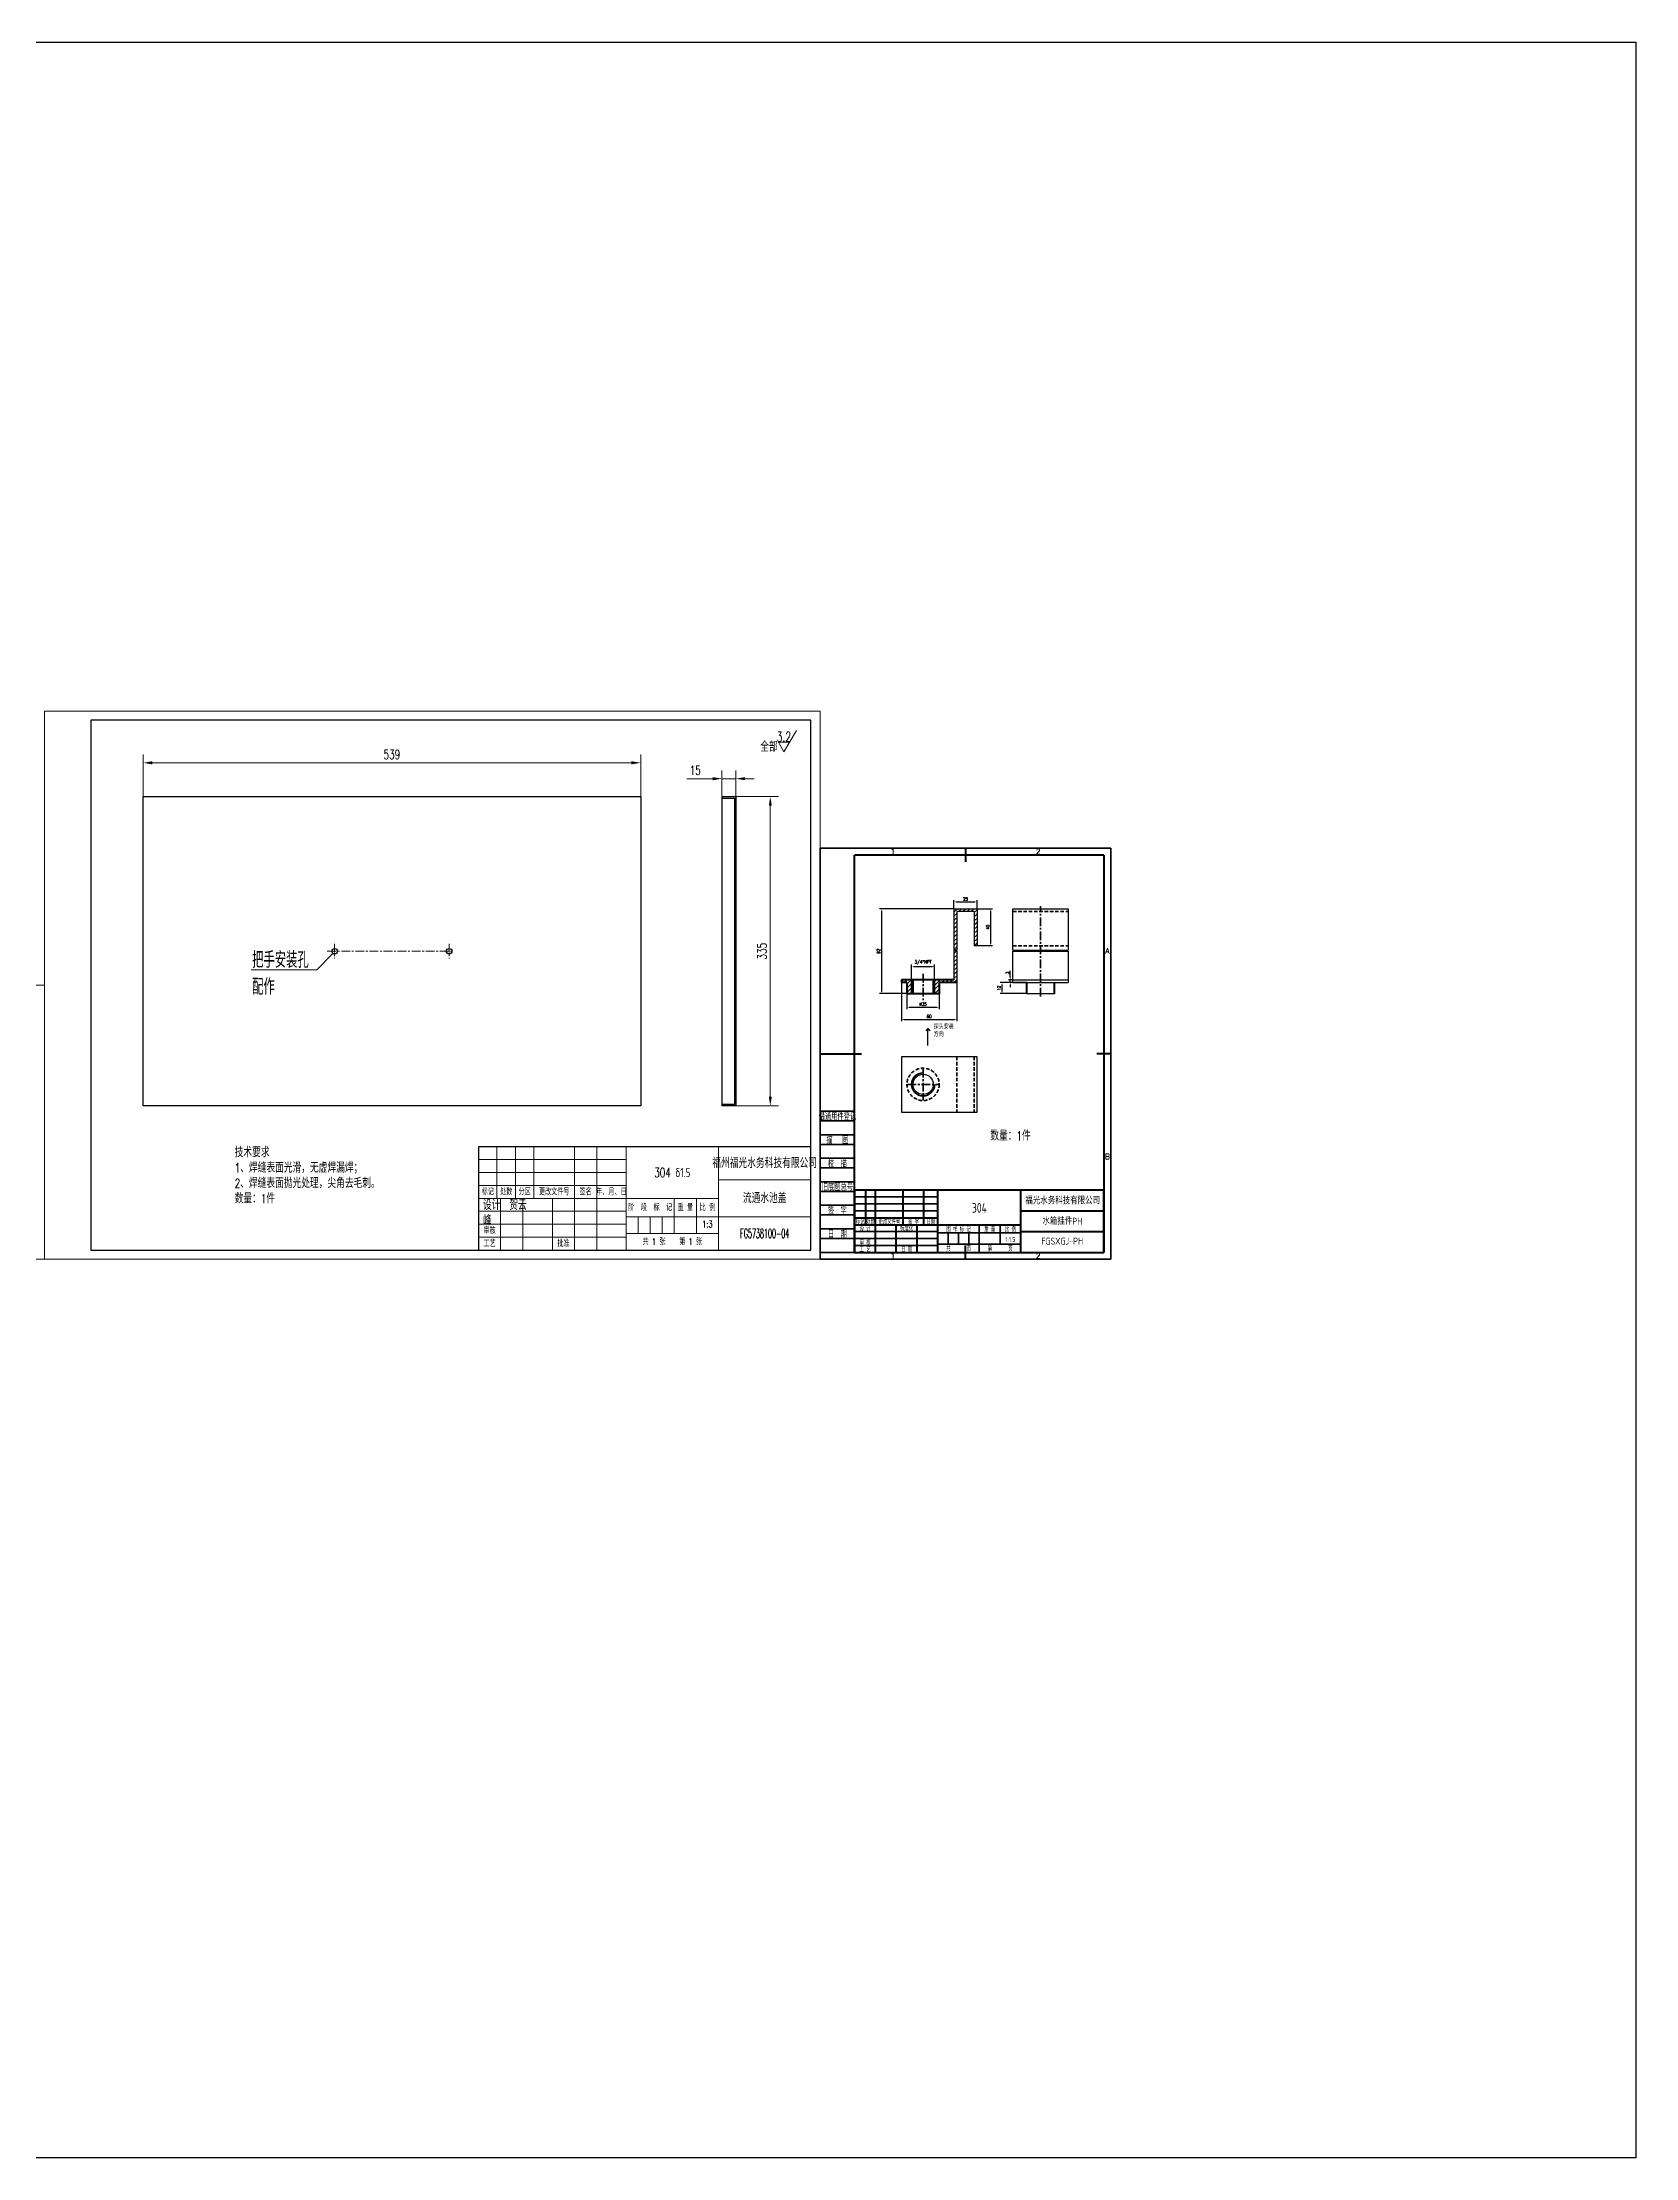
# Model space of a CAD drawing. Header units: millimetres. Extents: x 1001 to 6162, y -183 to 4066.
# Drawn here: x 4436 to 6162, y -183 to 2109 of the extents above; entities that cross this region are included whole.
import ezdxf
from ezdxf.enums import TextEntityAlignment as Align

# ---------------------------------------------------------------- set-up
doc = ezdxf.new("R2010")
doc.units = ezdxf.units.MM
doc.header["$LTSCALE"] = 0.3
for name, pattern in [('ACAD_ISO02W100', [15, 12, -3]), ('CENTER', [50.8, 31.75, -6.35, 6.35, -6.35]), ('DASHED', [19.05, 12.7, -6.35])]:
    doc.linetypes.add(name, pattern=pattern)
for name, color, linetype, lineweight in [('1轮廓实线层', 7, 'Continuous', 70), ('2细线层', 4, 'Continuous', 35), ('3中心线层', 1, 'CENTER', 35), ('4虚线层', 6, 'DASHED', 35), ('5剖面线层', 2, 'Continuous', 35), ('6文字层', 3, 'Continuous', 35), ('中心线', 1, 'CENTER', 15), ('图框层', 7, 'Continuous', 70), ('粗实线', 7, 'Continuous', 30), ('细实线', 3, 'Continuous', 15), ('虚线', 2, 'ACAD_ISO02W100', 15)]:
    doc.layers.add(name, color=color, linetype=linetype, lineweight=lineweight)
doc.styles.add('5', font='simplex.shx', dxfattribs={"width": 0.7, "height": 17.5, "bigfont": 'hztxt.shx'})
doc.styles.add('PC_TEXTSTYLE', font='isocp.shx', dxfattribs={"width": 0.8, "bigfont": 'hzfs.shx'})
doc.styles.add('TH_GBDIM', font='romans.shx', dxfattribs={"width": 0.8, "bigfont": 'gbcbig.shx'})
doc.styles.add('USER2', font='simplex.shx', dxfattribs={"width": 0.7, "height": 10, "bigfont": 'hztxt.shx'})
doc.styles.add('机械工程图样式', font='simplex.shx', dxfattribs={"width": 0.7, "height": 3.5, "bigfont": 'hztxt.shx'})
doc.dimstyles.new('TH_GBDIM', dxfattribs={"dimtxt": 3.5, "dimasz": 2.5, "dimexe": 2, "dimexo": 0, "dimgap": 1.5, "dimtad": 1, "dimdec": 1, "dimzin": 0, "dimdsep": 46, "dimtxsty": 'TH_GBDIM', "dimcen": 2.5, "dimclrd": 130, "dimclre": 130, "dimclrt": 3, "dimadec": 0, "dimazin": 0, "dimtfac": 0.714286, "dimtdec": 1, "dimtmove": 0, "dimatfit": 3, "dimfxl": 1, "dimtzin": 0, "dimlwd": -1, "dimlwe": -1, "dimarcsym": 0})
doc.dimstyles.new('机械工程图-3', dxfattribs={"dimtxt": 3.5, "dimasz": 10, "dimexe": 9, "dimexo": 0, "dimgap": 4, "dimtad": 1, "dimdec": 3, "dimdsep": 46, "dimtxsty": 'USER2', "dimcen": 0, "dimclrd": 256, "dimclre": 256, "dimadec": 0, "dimazin": 2, "dimtfac": 1, "dimtdec": 3, "dimtmove": 0, "dimatfit": 3, "dimfxl": 1, "dimtolj": 1, "dimtzin": 0, "dimlwd": -1, "dimlwe": -1, "dimarcsym": 0})

# ---------------------------------------------------------------- blocks, each defined once
blk = doc.blocks.new('标题栏')
at = {"layer": '粗实线'}
blk.add_lwpolyline([(-180, 0), (0, 0), (0, 56), (-180, 56)], close=True, dxfattribs=at)
at = {"layer": '细实线'}
for p, q in [((-100, 49), (-180, 49)), ((-170, 56), (-170, 28)), ((-160, 56), (-160, 28)), ((-150, 56), (-150, 28)), ((-128, 56), (-128, 0)), ((-116, 56), (-116, 0)), ((-100, 56), (-100, 0)), ((-50, 56), (-50, 0)), ((-100, 42), (-180, 42)), ((-100, 35), (-180, 35)), ((0, 38), (-50, 38)), ((-50, 28), (-180, 28)), ((-168, 28), (-168, 0)), ((-156, 28), (-156, 0)), ((-140, 28), (-140, 0)), ((-74, 28), (-74, 9)), ((-62, 28), (-62, 9)), ((-100, 21), (-180, 21)), ((-100, 14), (-180, 14)), ((0, 18), (-100, 18)), ((-93.5, 18), (-93.5, 9)), ((-87, 18), (-87, 9)), ((-80.5, 18), (-80.5, 9)), ((-100, 7), (-180, 7)), ((-100, 9), (-50, 9))]:
    blk.add_line(p, q, dxfattribs=at)
at = {"layer": '细实线', "style": '机械工程图样式', "width": 0.7}
for s, p in [('标记', (-175, 31.5)), ('处数', (-165, 31.5)), ('分区', (-155, 31.5)), ('更改文件号', (-139, 31.5)), ('签名', (-122, 31.5)), ('年、月、日', (-108, 31.5)), ('阶  段  标  记', (-87, 23)), ('重 量', (-68, 23)), ('比 例', (-56, 23)), ('审核', (-174, 10.5)), ('工艺', (-174, 3.5)), ('批准', (-134, 3.5))]:
    blk.add_text(s, height=3.5, dxfattribs=at).set_placement(p, align=Align.MIDDLE_CENTER)
for tag, height, p in [('单位名称', 5, (-25, 47)), ('材料标记', 5, (-75, 42)), ('图样名称', 5, (-25, 28)), ('重量', 3.5, (-68, 14)), ('比例', 3.5, (-56, 14)), ('图样代号', 5, (-25, 9)), ('共张第张', 3.5, (-75, 4.5))]:
    blk.add_attdef(tag, text='', height=height, dxfattribs=at).set_placement(p, align=Align.MIDDLE_CENTER)
blk = doc.blocks.new('*D173')
at = {"layer": 'Defpoints', "color": 0}
for p in [(4545.1, 1328.6), (4545.1, 1292), (5084.1, 1292)]:
    blk.add_point(p, dxfattribs=at)
at = {"layer": '细实线'}
for p, q in [((4545.1, 1292), (4545.1, 1337.6)), ((5084.1, 1292), (5084.1, 1337.6)), ((5074.1, 1328.6), (4555.1, 1328.6))]:
    blk.add_line(p, q, dxfattribs=at)
for points in [[(4555.1, 1330.3), (4555.1, 1326.9), (4545.1, 1328.6)], [(5074.1, 1326.9), (5074.1, 1330.3), (5084.1, 1328.6)]]:
    blk.add_solid(points, dxfattribs=at)
at = {"layer": '细实线', "color": 0, "insert": (4814.6, 1337.6), "char_height": 10, "attachment_point": 5, "style": 'USER2'}
blk.add_mtext('\\A1;539', dxfattribs=at)
blk = doc.blocks.new('*D174')
at = {"layer": 'Defpoints', "color": 0}
for p in [(5187.2, 1292), (5187.2, 957), (5224.5, 957)]:
    blk.add_point(p, dxfattribs=at)
at = {"layer": '细实线'}
for p, q in [((5187.2, 1292), (5233.5, 1292)), ((5224.5, 1282), (5224.5, 967)), ((5187.2, 957), (5233.5, 957))]:
    blk.add_line(p, q, dxfattribs=at)
for points in [[(5226.2, 1282), (5222.9, 1282), (5224.5, 1292)], [(5222.9, 967), (5226.2, 967), (5224.5, 957)]]:
    blk.add_solid(points, dxfattribs=at)
at = {"layer": '细实线', "color": 0, "insert": (5215.5, 1124.5), "char_height": 10, "attachment_point": 5, "rotation": 90, "style": 'USER2'}
blk.add_mtext('\\A1;335', dxfattribs=at)
blk = doc.blocks.new('*D175')
at = {"layer": 'Defpoints', "color": 0}
for p in [(5172.2, 1311.4), (5172.2, 1292), (5187.2, 1292)]:
    blk.add_point(p, dxfattribs=at)
at = {"layer": '细实线'}
for p, q in [((5162.2, 1311.4), (5134.2, 1311.4)), ((5172.2, 1292), (5172.2, 1320.4)), ((5187.2, 1311.4), (5172.2, 1311.4)), ((5187.2, 1292), (5187.2, 1320.4)), ((5197.2, 1311.4), (5207.2, 1311.4))]:
    blk.add_line(p, q, dxfattribs=at)
for points in [[(5162.2, 1309.7), (5162.2, 1313.1), (5172.2, 1311.4)], [(5197.2, 1313.1), (5197.2, 1309.7), (5187.2, 1311.4)]]:
    blk.add_solid(points, dxfattribs=at)
at = {"layer": '细实线', "color": 0, "insert": (5143.2, 1320.4), "char_height": 10, "attachment_point": 5, "style": 'USER2'}
blk.add_mtext('\\A1;15', dxfattribs=at)
blk = doc.blocks.new('粗糙度')
at = {"layer": '细实线'}
for p, q in [((0, 0), (4.48, 7.75)), ((0, 0), (-2.02, 3.5)), ((-2.02, 3.5), (2.02, 3.5))]:
    blk.add_line(p, q, dxfattribs=at)
at = {"layer": '细实线', "style": '机械工程图样式', "width": 0.7}
blk.add_attdef('粗糙度', text='', height=3.5, dxfattribs=at).set_placement((-0.02, 5.51), align=Align.MIDDLE_CENTER)
blk = doc.blocks.new('*D228')
at = {"color": 130}
for p, q in [((5448.5, 1170.5), (5465.3, 1170.5)), ((5463.3, 1133), (5463.3, 1168)), ((5448.5, 1130.5), (5465.3, 1130.5))]:
    blk.add_line(p, q, dxfattribs=at)
for points in [[(5463.7, 1168), (5462.9, 1168), (5463.3, 1170.5)], [(5462.9, 1133), (5463.7, 1133), (5463.3, 1130.5)]]:
    blk.add_solid(points, dxfattribs=at)
at = {"layer": 'Defpoints', "color": 0}
for p in [(5448.5, 1170.5), (5463.3, 1170.5), (5448.5, 1130.5)]:
    blk.add_point(p, dxfattribs=at)
at = {"color": 3, "insert": (5460, 1150.5), "char_height": 3.5, "attachment_point": 5, "rotation": 90, "style": 'TH_GBDIM'}
blk.add_mtext('{40}{}{{\\H0.7x;}{}}', dxfattribs=at)
blk = doc.blocks.new('*D229')
at = {"color": 130}
for p, q in [((5423.5, 1170.5), (5423.5, 1179.9)), ((5426, 1177.9), (5446, 1177.9)), ((5448.5, 1170.5), (5448.5, 1179.9))]:
    blk.add_line(p, q, dxfattribs=at)
for points in [[(5426, 1178.3), (5426, 1177.5), (5423.5, 1177.9)], [(5446, 1177.5), (5446, 1178.3), (5448.5, 1177.9)]]:
    blk.add_solid(points, dxfattribs=at)
at = {"layer": 'Defpoints', "color": 0}
for p in [(5423.5, 1170.5), (5448.5, 1177.9), (5448.5, 1170.5)]:
    blk.add_point(p, dxfattribs=at)
at = {"color": 3, "insert": (5436, 1181.1), "char_height": 3.5, "attachment_point": 5, "style": 'TH_GBDIM'}
blk.add_mtext('{25}{}{{\\H0.7x;}{}}', dxfattribs=at)
blk = doc.blocks.new('*D300')
at = {"color": 130}
for p, q in [((5423.5, 1170.5), (5342.9, 1170.5)), ((5344.9, 1168), (5344.9, 1081)), ((5372.5, 1078.5), (5342.9, 1078.5))]:
    blk.add_line(p, q, dxfattribs=at)
for points in [[(5345.3, 1168), (5344.5, 1168), (5344.9, 1170.5)], [(5344.5, 1081), (5345.3, 1081), (5344.9, 1078.5)]]:
    blk.add_solid(points, dxfattribs=at)
at = {"layer": 'Defpoints', "color": 0}
for p in [(5423.5, 1170.5), (5344.9, 1078.5), (5372.5, 1078.5)]:
    blk.add_point(p, dxfattribs=at)
at = {"color": 3, "insert": (5341.7, 1124.5), "char_height": 3.5, "attachment_point": 5, "rotation": 90, "style": 'TH_GBDIM'}
blk.add_mtext('92{}{{\\H0.7x;}{}}', dxfattribs=at)
blk = doc.blocks.new('*D231')
at = {"color": 130}
for p, q in [((5366.5, 1090.5), (5366.5, 1048.6)), ((5426.5, 1090.5), (5426.5, 1048.6)), ((5369, 1050.6), (5424, 1050.6))]:
    blk.add_line(p, q, dxfattribs=at)
for points in [[(5369, 1051.1), (5369, 1050.2), (5366.5, 1050.6)], [(5424, 1050.2), (5424, 1051.1), (5426.5, 1050.6)]]:
    blk.add_solid(points, dxfattribs=at)
at = {"layer": 'Defpoints', "color": 0}
for p in [(5366.5, 1090.5), (5426.5, 1090.5), (5426.5, 1050.6)]:
    blk.add_point(p, dxfattribs=at)
at = {"color": 3, "insert": (5396.5, 1053.9), "char_height": 3.5, "attachment_point": 5, "style": 'TH_GBDIM'}
blk.add_mtext('{60}{}{{\\H0.7x;}{}}', dxfattribs=at)
blk = doc.blocks.new('*D232')
at = {"color": 130}
for p, q in [((5372.5, 1078.5), (5372.5, 1061.8)), ((5407.5, 1078.5), (5407.5, 1061.8)), ((5375, 1063.8), (5405, 1063.8))]:
    blk.add_line(p, q, dxfattribs=at)
for points in [[(5375, 1064.2), (5375, 1063.4), (5372.5, 1063.8)], [(5405, 1063.4), (5405, 1064.2), (5407.5, 1063.8)]]:
    blk.add_solid(points, dxfattribs=at)
at = {"layer": 'Defpoints', "color": 0}
for p in [(5372.5, 1078.5), (5407.5, 1078.5), (5407.5, 1063.8)]:
    blk.add_point(p, dxfattribs=at)
at = {"color": 3, "insert": (5390, 1067.1), "char_height": 3.5, "attachment_point": 5, "style": 'TH_GBDIM'}
blk.add_mtext('{%%c35}{}{{\\H0.7x;}{}}', dxfattribs=at)
blk = doc.blocks.new('*D233')
at = {"color": 130}
for p, q in [((5502.3, 1090.5), (5473.6, 1090.5)), ((5502.3, 1078.5), (5473.6, 1078.5)), ((5475.6, 1081), (5475.6, 1088))]:
    blk.add_line(p, q, dxfattribs=at)
for points in [[(5476, 1088), (5475.1, 1088), (5475.6, 1090.5)], [(5475.1, 1081), (5476, 1081), (5475.6, 1078.5)]]:
    blk.add_solid(points, dxfattribs=at)
at = {"layer": 'Defpoints', "color": 0}
for p in [(5475.6, 1090.5), (5502.3, 1090.5), (5502.3, 1078.5)]:
    blk.add_point(p, dxfattribs=at)
at = {"color": 3, "insert": (5472.3, 1084.5), "char_height": 3.5, "attachment_point": 5, "rotation": 90, "style": 'TH_GBDIM'}
blk.add_mtext('{12}{}{{\\H0.7x;}{}}', dxfattribs=at)
blk = doc.blocks.new('*D234')
at = {"color": 130}
for p, q in [((5484.5, 1096), (5484.5, 1103.3)), ((5487.3, 1093.5), (5482.5, 1093.5)), ((5487.4, 1090.5), (5482.5, 1090.5)), ((5484.5, 1090.5), (5484.5, 1093.5)), ((5484.5, 1088), (5484.5, 1085.5))]:
    blk.add_line(p, q, dxfattribs=at)
for points in [[(5484.1, 1096), (5484.9, 1096), (5484.5, 1093.5)], [(5484.9, 1088), (5484.1, 1088), (5484.5, 1090.5)]]:
    blk.add_solid(points, dxfattribs=at)
at = {"layer": 'Defpoints', "color": 0}
for p in [(5484.5, 1093.5), (5487.3, 1093.5), (5487.4, 1090.5)]:
    blk.add_point(p, dxfattribs=at)
at = {"color": 3, "insert": (5481.3, 1100.9), "char_height": 3.5, "attachment_point": 5, "rotation": 90, "style": 'TH_GBDIM'}
blk.add_mtext('{3}{}{{\\H0.7x;}{}}', dxfattribs=at)
blk = doc.blocks.new('HC_BTL_BLK')
at = {"layer": '1轮廓实线层'}
for p, q in [((0, 45), (-180, 45)), ((-180, 0), (-180, 45)), ((-172, 20), (-172, 45)), ((-165, 20), (-165, 45)), ((-145, 20), (-145, 45)), ((-130, 20), (-130, 45)), ((-120, 0), (-120, 45)), ((-180, 20), (-60, 20)), ((-165, 0), (-165, 20)), ((-150, 0), (-150, 20)), ((-135, 0), (-135, 20)), ((-60, 30), (0, 30)), ((-180, 0), (0, 0)), ((-60, 15), (0, 15))]:
    blk.add_line(p, q, dxfattribs=at)
at = {"layer": '1轮廓实线层', "color": 7}
for p, q in [((-60, 0), (-60, 45)), ((-180, 25), (-120, 25))]:
    blk.add_line(p, q, dxfattribs=at)
at = {"layer": '2细线层'}
for p, q in [((-180, 40), (-120, 40)), ((-180, 35), (-120, 35)), ((-180, 30), (-120, 30)), ((-90, 0), (-90, 20)), ((-75, 6), (-75, 20)), ((-180, 15), (-120, 15)), ((-180, 10), (-120, 10)), ((-180, 5), (-120, 5)), ((-120, 14), (-60, 14)), ((-120, 6), (-60, 6)), ((-112.5, 6), (-112.5, 14)), ((-105, 6), (-105, 14)), ((-97.5, 6), (-97.5, 14))]:
    blk.add_line(p, q, dxfattribs=at)
at = {"layer": '图框层'}
blk.add_line((0, 0), (0, 45), dxfattribs=at)
at = {"layer": '6文字层', "style": 'PC_TEXTSTYLE', "width": 0.667}
for s, p in [('标记', (-176, 22.5)), (' 设 计 ', (-172.5, 17.5)), ('处数', (-168.5, 22.5)), (' 更改文件号 ', (-155, 22.5)), (' 标准化 ', (-142.5, 17.5)), (' 签 字 ', (-137.5, 22.5)), (' 日期 ', (-125, 22.5)), (' 图 样 标 记 ', (-105, 17)), (' 重 量 ', (-82.5, 17)), (' 比 例 ', (-67.5, 17)), (' 工 艺 ', (-172.5, 2.5)), (' 审 核 ', (-172.5, 7.5)), (' 日 期 ', (-142.5, 2.5)), ('共       页', (-105, 3)), ('第       页', (-75, 3))]:
    blk.add_text(s, height=3.5, dxfattribs=at).set_placement(p, align=Align.MIDDLE)
at = {"layer": '6文字层', "style": 'PC_TEXTSTYLE', "flags": 8}
for tag, height, p, p2 in [('产品名称或材料标记', 7, (-113.5, 28.6), (-66.4, 28.6)), ('企业名称', 5, (-54.3, 34.8), (-5.3, 34.8)), ('标准化', 3.5, (-133.8, 15.4), (-120.8, 15.4)), ('图样名称', 5, (-54.8, 20), (-5.3, 20)), ('工艺', 3.5, (-164.2, 0.4), (-150.9, 0.4)), ('审核', 3.5, (-164, 5.4), (-150.6, 5.4)), ('日期', 3.5, (-133.8, 0.4), (-120.8, 0.4)), ('共几页', 3.5, (-108.1, 0.6), (-101, 0.6)), ('重量', 3.5, (-88.5, 7.5), (-76.5, 7.5)), ('比例', 3.5, (-73.4, 7.5), (-61.9, 7.5)), ('图样代号', 5, (-54.8, 5.6), (-5.5, 5.6))]:
    blk.add_attdef(tag, text='', height=height, dxfattribs=at).set_placement(p, p2, align=Align.FIT)
at = {"layer": '6文字层', "style": 'PC_TEXTSTYLE', "width": 9.905045, "flags": 8}
blk.add_attdef('设计', text='', height=3.5, rotation=358.4644, dxfattribs=at).set_placement((-164.2, 15.4), (-150.4, 15), align=Align.FIT)
at = {"layer": '6文字层', "color": 3, "style": 'PC_TEXTSTYLE', "flags": 8}
blk.add_attdef('第几页', text='', height=3.5, dxfattribs=at).set_placement((-78.3, 0.8), (-71.2, 0.8), align=Align.FIT)
at = {"layer": '6文字层', "ltscale": 10, "style": 'PC_TEXTSTYLE', "flags": 1}
blk.add_attdef('图纸张数', (-58.7, -0.5), '', height=2.5, dxfattribs=at)
blk = doc.blocks.new('HC_FJL_BLK')
at = {"layer": '2细线层'}
for p, q in [((-25, 102), (0, 102)), ((-25, 95), (0, 95)), ((-25, 85), (0, 85)), ((-25, 78), (0, 78)), ((-25, 68), (0, 68)), ((-25, 61), (0, 61)), ((-25, 51), (0, 51)), ((-25, 44), (0, 44)), ((-25, 34), (0, 34)), ((-25, 27), (0, 27)), ((-25, 17), (0, 17)), ((-25, 10), (0, 10)), ((-25, 0), (0, 0))]:
    blk.add_line(p, q, dxfattribs=at)
at = {"layer": '6文字层', "color": 3, "style": 'PC_TEXTSTYLE'}
for s, width, p in [('借通用件登记', 0.667, (-12.5, 98.5)), ('描   图', 0.6667, (-12.5, 81.5)), ('校  描', 0.667, (-12.5, 64.5)), ('旧底图总号', 0.667, (-12.5, 47.5)), ('签  字', 0.667, (-12.5, 30.5)), ('日  期', 0.667, (-12.5, 13.6))]:
    blk.add_text(s, height=5, dxfattribs=dict(at, width=width)).set_placement(p, align=Align.MIDDLE)
at = {"layer": '6文字层', "style": 'PC_TEXTSTYLE'}
for tag, width, p, p2 in [('借通用件登记', 0.671328, (-23.4, 86.4), (-1.3, 86.4)), ('描图', 2.120922, (-23.4, 69.4), (-1.3, 69.4)), ('校图', 2.149976, (-23.7, 52.1), (-1.3, 52.1)), ('旧底图总号', 0.761452, (-22.8, 35.7), (-1.9, 35.7)), ('签字', 2.026939, (-23.1, 18.4), (-1.6, 18.4)), ('日期', 1.89999, (-22.8, 1.4), (-2.2, 1.4))]:
    blk.add_attdef(tag, text='', height=5, dxfattribs=dict(at, width=width)).set_placement(p, p2, align=Align.FIT)
blk = doc.blocks.new('*U219')
at = {"layer": '1轮廓实线层'}
for p, q in [((1608.4, 1210.6), (1608.4, 1195.6)), ((1450.9, 987.9), (1495.9, 987.9)), ((1765.9, 987.9), (1750.9, 987.9)), ((1608.4, 765.1), (1608.4, 780.1))]:
    blk.add_line(p, q, dxfattribs=at)
at = {"layer": '2细线层'}
for p, q in [((1450.9, 765.1), (1450.9, 1210.6)), ((1765.9, 1210.6), (1450.9, 1210.6)), ((1450.9, 1210.6), (1450.9, 1203.1)), ((1608.4, 1210.6), (1608.4, 1203.1)), ((1765.9, 1210.6), (1765.9, 765.1)), ((1765.9, 987.9), (1758.4, 987.9)), ((1450.9, 765.1), (1450.9, 772.6)), ((1450.9, 765.1), (1765.9, 765.1)), ((1608.4, 765.1), (1608.4, 772.6)), ((1765.9, 765.1), (1758.4, 765.1))]:
    blk.add_line(p, q, dxfattribs=at)
at = {"layer": '图框层'}
for p, q in [((1488.4, 772.6), (1488.4, 1203.1)), ((1758.4, 1203.1), (1488.4, 1203.1)), ((1758.4, 1203.1), (1758.4, 772.6)), ((1488.4, 772.6), (1758.4, 772.6))]:
    blk.add_line(p, q, dxfattribs=at)
at = {"layer": '6文字层', "style": 'TH_GBDIM'}
for s, p in [('1', (1529.7, 1206.9)), ('2', (1687.2, 1206.9)), ('A', (1762.2, 1099.3)), ('B', (1762.2, 876.5)), ('1', (1529.7, 768.9)), ('2', (1687.2, 768.9))]:
    blk.add_text(s, height=6, dxfattribs=at).set_placement(p, align=Align.MIDDLE)
blk = doc.blocks.new('*D299')
at = {"color": 130}
for p, q in [((5377.5, 1093.5), (5377.5, 1110.1)), ((5380, 1108.1), (5400, 1108.1)), ((5402.5, 1093.5), (5402.5, 1110.1))]:
    blk.add_line(p, q, dxfattribs=at)
for points in [[(5380, 1108.5), (5380, 1107.7), (5377.5, 1108.1)], [(5400, 1107.7), (5400, 1108.5), (5402.5, 1108.1)]]:
    blk.add_solid(points, dxfattribs=at)
at = {"layer": 'Defpoints', "color": 0}
for p in [(5402.5, 1108.1), (5377.5, 1093.5), (5402.5, 1093.5)]:
    blk.add_point(p, dxfattribs=at)
at = {"color": 3, "insert": (5390, 1112.3), "char_height": 3.5, "attachment_point": 5, "style": 'TH_GBDIM'}
blk.add_mtext('3/4"NPT{}{{\\H0.7x;}{}}', dxfattribs=at)

msp = doc.modelspace()

# ---------------------------------------------------------------- hatches: boundary and pattern name
at = {"layer": '5剖面线层'}
h = msp.add_hatch(dxfattribs=at)
h.set_pattern_fill('ANSI31', color=256, style=0)
h.set_pattern_definition([(45, (3122.8007, -15.898), (-2.245064, 2.245064), [])])
h.paths.add_polyline_path([(5448.5115, 1170.4591), (5423.5115, 1170.4591), (5423.5115, 1093.4591), (5404.0115, 1093.4591), (5404.0115, 1078.4591), (5407.5115, 1078.4591), (5407.5115, 1090.4591), (5426.5115, 1090.4591), (5426.5115, 1167.4591), (5445.5115, 1167.4591), (5445.5115, 1130.4591), (5448.5115, 1130.4591)])
h.paths.add_polyline_path([(5404.0115, 1093.4591), (5401.0115, 1093.4591), (5401.0115, 1078.4591), (5404.0115, 1078.4591)])
h.paths.add_polyline_path([(5376.0115, 1093.4591), (5366.5115, 1093.4591), (5366.5115, 1090.4591), (5372.5115, 1090.4591), (5372.5115, 1078.4591), (5376.0115, 1078.4591)])
h.paths.add_polyline_path([(5379.0115, 1093.4591), (5376.0115, 1093.4591), (5376.0115, 1078.4591), (5379.0115, 1078.4591)])

# ---------------------------------------------------------------- linework, layer by layer
for p, q in [((5487.3413, 1170.4591), (5547.3413, 1170.4591)), ((5487.3413, 1125.6792), (5487.3413, 1170.4591)), ((5547.3413, 1170.4591), (5547.3413, 1125.6792)), ((5487.3413, 1125.6792), (5547.3413, 1125.6792)), ((5487.3413, 1090.4591), (5487.3413, 1124.6184)), ((5487.3413, 1124.6184), (5547.3413, 1124.6184)), ((5547.3413, 1124.6184), (5547.3413, 1090.4591)), ((5487.3413, 1093.4591), (5547.3413, 1093.4591)), ((5487.3413, 1090.4591), (5547.3413, 1090.4591)), ((5532.3413, 1078.4591), (5502.3413, 1078.4591)), ((5395.2296, 1040.8451), (5393.0098, 1038.0555)), ((5395.2296, 1022.1674), (5395.2296, 1040.8451)), ((5395.2296, 1040.8451), (5397.4495, 1038.0555)), ((5448.5115, 1010.2095), (5366.5115, 1010.2095)), ((5366.5115, 1010.2095), (5366.5115, 950.2095)), ((5380.0848, 1021.6706), (5380.0848, 1021.6706)), ((5448.5115, 950.2095), (5448.5115, 1010.2095)), ((5366.5115, 950.2095), (5448.5115, 950.2095))]:
    msp.add_line(p, q)
msp.add_lwpolyline([(1001.3864, 2109.1604), (6161.9395, 2109.1604), (6161.9395, -182.5736), (1001.3864, -182.5736)], close=True)
msp.add_circle((5390.0115, 980.2095), 11)
for points, knots in [([(5423.5115, 1126.4824), (5423.5953, 1126.4752), (5423.7796, 1126.4565), (5423.9645, 1126.4308), (5424.1627, 1126.3992), (5424.3586, 1126.3638), (5424.5605, 1126.319), (5424.7622, 1126.2696), (5424.8894, 1126.2354), (5425.1152, 1126.1698), (5425.252, 1126.1269), (5425.4773, 1126.0528), (5425.7031, 1125.975), (5426.0247, 1125.8583), (5426.2928, 1125.7591), (5426.4541, 1125.7), (5426.5115, 1125.6792)], [6.925140501, 6.925140501, 6.925140501, 6.925140501, 7.177605085, 7.480664056, 7.485016928, 7.779719955, 8.077595132, 8.105308182, 8.402703823, 8.472843186, 8.810707072, 8.832698763, 9.184411962, 9.526989224, 9.858980811, 10.042136903, 10.042136903, 10.042136903, 10.042136903]), ([(5423.5115, 1125.4782), (5423.8182, 1125.4481), (5424.8175, 1125.2805), (5425.8286, 1124.8526), (5426.5115, 1124.6184)], [6.427820157, 6.427820157, 6.427820157, 6.427820157, 7.351200369, 9.425537652, 9.425537652, 9.425537652, 9.425537652])]:
    msp.add_open_spline(points, degree=3, knots=knots)
at = {"layer": '1轮廓实线层'}
for p, q in [((5423.5115, 1093.4591), (5366.5115, 1093.4591)), ((5366.5115, 1093.4591), (5366.5115, 1090.4591)), ((5372.5115, 1090.4591), (5366.5115, 1090.4591)), ((5372.5115, 1090.4591), (5372.5115, 1078.4591)), ((5407.5115, 1078.4591), (5372.5115, 1078.4591)), ((5379.0115, 1093.4591), (5379.0115, 1078.4591)), ((5401.0115, 1093.4591), (5401.0115, 1078.4591)), ((5426.5115, 1090.4591), (5407.5115, 1090.4591)), ((5407.5115, 1090.4591), (5407.5115, 1078.4591)), ((5502.3413, 1078.4591), (5502.3413, 1090.4591)), ((5532.3413, 1078.4591), (5532.3413, 1090.4591))]:
    msp.add_line(p, q, dxfattribs=at)
at = {"layer": '2细线层'}
for p, q in [((5377.5115, 1093.4591), (5377.5115, 1078.4591)), ((5402.5115, 1093.4591), (5402.5115, 1078.4591))]:
    msp.add_line(p, q, dxfattribs=at)
msp.add_arc((5390.0115, 980.2095), 12.5, 90, 0, dxfattribs=at)
at = {"layer": '3中心线层'}
for p, q in [((5517.3413, 1075.4591), (5517.3413, 1173.4591)), ((5390.0115, 1100.0637), (5390.0115, 1069.9795)), ((5390.0115, 997.2095), (5390.0115, 963.2095)), ((5373.0115, 980.2095), (5407.0115, 980.2095))]:
    msp.add_line(p, q, dxfattribs=at)
at = {"layer": '4虚线层'}
for p, q in [((5487.3413, 1167.4591), (5547.3413, 1167.4591)), ((5487.3413, 1130.4591), (5547.3413, 1130.4591)), ((5426.5115, 1010.2095), (5426.5115, 950.2095)), ((5445.5115, 1010.2095), (5445.5115, 950.2095))]:
    msp.add_line(p, q, dxfattribs=at)
msp.add_circle((5390.0115, 980.2095), 17.5, dxfattribs=at)
at = {"layer": '中心线'}
for p, q in [((4744.624, 1124.4654), (4880.624, 1124.4654)), ((4752.624, 1132.4654), (4752.624, 1116.4654)), ((4876.624, 1132.4654), (4876.624, 1116.4654))]:
    msp.add_line(p, q, dxfattribs=at)
at = {"layer": '粗实线'}
for p, q in [((4545.124, 1291.9654), (5084.124, 1291.9654)), ((4545.124, 956.9654), (4545.124, 1291.9654)), ((5084.124, 1291.9654), (5084.124, 956.9654)), ((5172.1794, 1291.9654), (5172.1794, 956.9654)), ((5172.1794, 1291.9654), (5187.1794, 1291.9654)), ((5172.1794, 1290.4654), (5185.6794, 1290.4654)), ((5185.6794, 1290.4654), (5185.6794, 958.4654)), ((5187.1794, 1291.9654), (5187.1794, 956.9654)), ((5423.5115, 1170.4591), (5423.5115, 1130.4624)), ((5423.5115, 1170.4591), (5448.5115, 1170.4591)), ((5448.5115, 1170.4591), (5448.5115, 1130.4591)), ((5426.5115, 1167.4591), (5426.5115, 1129.6026)), ((5445.5115, 1167.4591), (5426.5115, 1167.4591)), ((5445.5115, 1167.4591), (5445.5115, 1130.4591)), ((5423.5115, 1130.4624), (5423.5115, 1126.3598)), ((5423.5115, 1125.4782), (5423.5115, 1093.4591)), ((5426.5115, 1129.6026), (5426.5115, 1125.6792)), ((5426.5115, 1124.8697), (5426.5115, 1090.4591)), ((5448.5115, 1130.4591), (5445.5115, 1130.4591)), ((5084.124, 956.9654), (4545.124, 956.9654)), ((5185.6794, 958.4654), (5172.1794, 958.4654)), ((5187.1794, 956.9654), (5172.1794, 956.9654))]:
    msp.add_line(p, q, dxfattribs=at)
msp.add_lwpolyline([(4488.4397, 800.7168), (5268.4397, 800.7168), (5268.4397, 1374.7168), (4488.4397, 1374.7168)], close=True, dxfattribs=at)
for centre in [(4752.624, 1124.4654), (4876.624, 1124.4654)]:
    msp.add_circle(centre, 3, dxfattribs=at)
at = {"layer": '细实线'}
for p, q in [((4733.4679, 1104.19), (4662.2111, 1104.19)), ((4750.754, 1122.1196), (4733.4679, 1104.19))]:
    msp.add_line(p, q, dxfattribs=at)
for points in [[(4438.4397, 790.7168), (5278.4397, 790.7168), (5278.4397, 1384.7168), (4438.4397, 1384.7168)], [(4018.4397, 790.7168), (4438.4397, 790.7168), (4438.4397, 1087.7168), (4018.4397, 1087.7168)]]:
    msp.add_lwpolyline(points, close=True, dxfattribs=at)

# ---------------------------------------------------------------- block references
at = {"layer": '图框层'}
msp.add_blockref('*U219', (3827.5063, 25.5854), dxfattribs=at)
at = {"layer": '图框层', "xscale": 1.5, "yscale": 1.5, "zscale": 1.5}
msp.add_blockref('HC_FJL_BLK', (5315.9397, 798.2168), dxfattribs=at)
at = {"layer": '图框层'}
ref = msp.add_blockref('HC_BTL_BLK', (5585.9397, 798.2168), dxfattribs=dict(at, xscale=1.5, yscale=1.5, zscale=1.5))
ref.add_attrib('产品名称或材料标记', '304', dxfattribs={"layer": '6文字层', "height": 10.5, "style": 'PC_TEXTSTYLE', "width": 0.8}).set_placement((5451.0264, 841.17), align=Align.CENTER)
ref.add_attrib('图样名称', '水箱挂件PH', dxfattribs={"layer": '6文字层', "height": 7.5, "style": 'PC_TEXTSTYLE', "width": 0.8}).set_placement((5540.8998, 828.1832), align=Align.CENTER)
ref.add_attrib('企业名称', '福光水务科技有限公司', dxfattribs={"layer": '6文字层', "height": 7.5, "style": 'PC_TEXTSTYLE', "width": 0.8}).set_placement((5541.2711, 850.4463), align=Align.CENTER)
ref.add_attrib('图样代号', 'FGSXGJ-PH', dxfattribs={"layer": '6文字层', "height": 7.5, "style": 'PC_TEXTSTYLE', "width": 0.8}).set_placement((5540.7141, 806.6623), align=Align.CENTER)
ref.add_attrib('比例', '1:1.5', dxfattribs={"layer": '6文字层', "height": 5.25, "style": 'PC_TEXTSTYLE', "width": 0.8}).set_placement((5484.4776, 809.5304), align=Align.CENTER)
at = {"layer": '细实线', "xscale": 3, "yscale": 3, "zscale": 3}
msp.add_blockref('粗糙度', (5239.295, 1340.3414), dxfattribs=at).add_auto_attribs({'粗糙度': '3.2'})
at = {"layer": '虚线'}
ref = msp.add_blockref('标题栏', (5268.4397, 800.7168), dxfattribs=dict(at, xscale=2, yscale=2, zscale=2))
ref.add_attrib('材料标记', '304 δ1.5', dxfattribs={"layer": '细实线', "height": 10, "style": '机械工程图样式', "width": 0.7}).set_placement((5118.4397, 884.7168), align=Align.MIDDLE_CENTER)
ref.add_attrib('单位名称', '福州福光水务科技有限公司', dxfattribs={"layer": '细实线', "height": 10, "style": '机械工程图样式', "width": 0.7}).set_placement((5218.4397, 894.7168), align=Align.MIDDLE_CENTER)
ref.add_attrib('图样名称', '流通水池盖', dxfattribs={"layer": '细实线', "height": 10, "style": '机械工程图样式', "width": 0.7}).set_placement((5218.4397, 856.7168), align=Align.MIDDLE_CENTER)
ref.add_attrib('图样代号', 'FG5738100-04', dxfattribs={"layer": '细实线', "height": 10, "style": '机械工程图样式', "width": 0.48}).set_placement((5218.4397, 818.7168), align=Align.MIDDLE_CENTER)
ref.add_attrib('比例', '1:3', dxfattribs={"layer": '细实线', "height": 7, "style": '机械工程图样式', "width": 0.7}).set_placement((5156.4397, 828.7168), align=Align.MIDDLE_CENTER)
ref.add_attrib('共张第张', '共 1 张    第 1 张', dxfattribs={"layer": '细实线', "height": 7, "style": '机械工程图样式', "width": 0.7}).set_placement((5118.4397, 809.7339), align=Align.MIDDLE_CENTER)

# ---------------------------------------------------------------- texts
at = {"layer": '6文字层', "insert": (5401.5827, 1045.3316), "char_height": 5, "width": 22.040314, "attachment_point": 1, "style": 'PC_TEXTSTYLE'}
msp.add_mtext('探头安装方向', dxfattribs=at)
at = {"layer": '细实线', "attachment_point": 1}
for s, insert, char_height, width, style in [('全部', (5213.6505, 1350.7515), 10, 43.376813, 'USER2'), ('把手安装孔\\P配作', (4663.2603, 1123.9088), 17.5, 72.508649, '5'), ('\\P数量：1件', (5462.8742, 946.0956), 10, 217.856534, 'USER2'), ('技术要求\\P1、焊缝表面光滑，无虚焊漏焊；\\P2、焊缝表面抛光处理，尖角去毛刺。\\P数量：1件', (4644.2888, 911.3723), 10, 217.856534, 'USER2'), ('设计  贺云峰', (4913.277, 854.3004), 10, 48, 'USER2')]:
    msp.add_mtext(s, dxfattribs=dict(at, insert=insert, char_height=char_height, width=width, style=style))

# ---------------------------------------------------------------- dimensions: what is measured, and where the dimension line sits
for base, p1, p2, text, override, picture, middle in [((5344.9279, 1078.4591), (5423.5115, 1170.4591), (5372.5115, 1078.4591), '92{}{{\\H0.7x;}{}}', {"dimdec": 2}, '*D300', (5341.6779, 1124.4591)), ((5463.2944, 1170.4591), (5448.5115, 1130.4591), (5448.5115, 1170.4591), '{<>}{}{{\\H0.7x;}{}}', {"dimgap": 1.5, "dimtad": 1, "dimjust": 0, "dimdec": 0, "dimlfac": 1, "dimse1": 0, "dimse2": 0, "dimsd1": 0, "dimsd2": 0}, '*D228', (5460.0444, 1150.4591)), ((5484.5153, 1093.4591), (5487.4461, 1090.4591), (5487.3413, 1093.4591), '{<>}{}{{\\H0.7x;}{}}', {"dimgap": 1.5, "dimtad": 1, "dimjust": 0, "dimdec": 0, "dimlfac": 1, "dimse1": 0, "dimse2": 0, "dimsd1": 0, "dimsd2": 0}, '*D234', (5481.2653, 1100.8924)), ((5475.551, 1090.4591), (5502.3413, 1078.4591), (5502.3413, 1090.4591), '{<>}{}{{\\H0.7x;}{}}', {"dimgap": 1.5, "dimtad": 1, "dimjust": 0, "dimdec": 0, "dimlfac": 1, "dimse1": 0, "dimse2": 0, "dimsd1": 0, "dimsd2": 0}, '*D233', (5472.301, 1084.4591))]:
    dim = msp.add_linear_dim(base=base, p1=p1, p2=p2, angle=90, text=text, dimstyle='TH_GBDIM', override=override)
    dim.commit()
    dim.dimension.update_dxf_attribs({"geometry": picture, "text_midpoint": middle})
for base, p1, p2, text, override, picture, middle in [((5448.5115, 1177.8915), (5423.5115, 1170.4591), (5448.5115, 1170.4591), '{<>}{}{{\\H0.7x;}{}}', {"dimgap": 1.5, "dimtad": 1, "dimjust": 0, "dimdec": 0, "dimlfac": 1, "dimse1": 0, "dimse2": 0, "dimsd1": 0, "dimsd2": 0}, '*D229', (5436.0115, 1181.1415)), ((5402.5115, 1108.0893), (5377.5115, 1093.4591), (5402.5115, 1093.4591), '3/4"NPT{}{{\\H0.7x;}{}}', {"dimdec": 2}, '*D299', (5390.0115, 1112.2559)), ((5426.5115, 1050.6476), (5366.5115, 1090.4591), (5426.5115, 1090.4591), '{<>}{}{{\\H0.7x;}{}}', {"dimgap": 1.5, "dimtad": 1, "dimjust": 0, "dimdec": 0, "dimlfac": 1, "dimse1": 0, "dimse2": 0, "dimsd1": 0, "dimsd2": 0}, '*D231', (5396.5115, 1053.8976)), ((5407.5115, 1063.8166), (5372.5115, 1078.4591), (5407.5115, 1078.4591), '{%%c<>}{}{{\\H0.7x;}{}}', {"dimgap": 1.5, "dimtad": 1, "dimjust": 0, "dimdec": 0, "dimlfac": 1, "dimse1": 0, "dimse2": 0, "dimsd1": 0, "dimsd2": 0}, '*D232', (5390.0115, 1067.0666))]:
    dim = msp.add_linear_dim(base=base, p1=p1, p2=p2, text=text, dimstyle='TH_GBDIM', override=override)
    dim.commit()
    dim.dimension.update_dxf_attribs({"geometry": picture, "text_midpoint": middle})
at = {"layer": '细实线'}
for base, p1, p2, picture, middle in [((4545.124, 1328.6047), (5084.124, 1291.9654), (4545.124, 1291.9654), '*D173', (4814.624, 1337.6047)), ((5172.1794, 1311.3927), (5187.1794, 1291.9654), (5172.1794, 1291.9654), '*D175', (5143.1794, 1320.3927))]:
    dim = msp.add_linear_dim(base=base, p1=p1, p2=p2, dimstyle='机械工程图-3', dxfattribs=at)
    dim.commit()
    dim.dimension.update_dxf_attribs({"geometry": picture, "text_midpoint": middle})
dim = msp.add_linear_dim(base=(5224.5286, 956.9654), p1=(5187.1794, 1291.9654), p2=(5187.1794, 956.9654), angle=90, dimstyle='机械工程图-3', dxfattribs=at)
dim.commit()
dim.dimension.update_dxf_attribs({"geometry": '*D174', "text_midpoint": (5215.5286, 1124.4654)})

doc.saveas('drawing.dxf')
